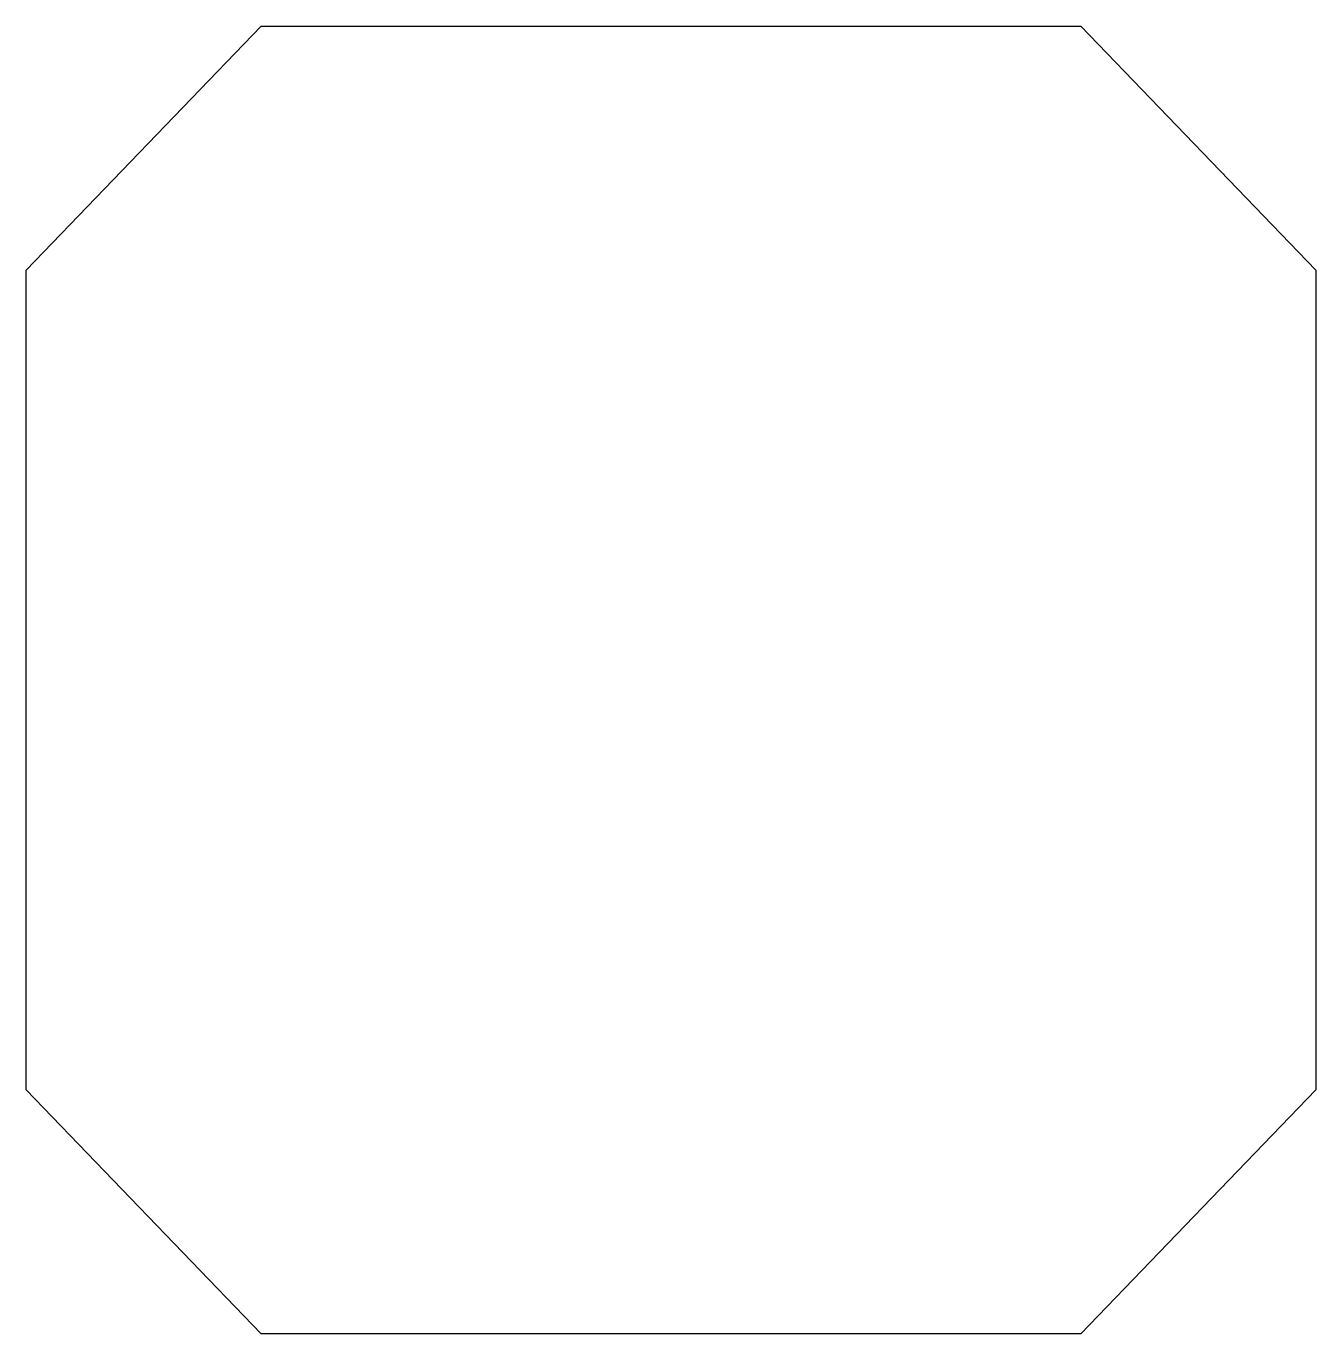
# Model space of a CAD drawing. Header units: millimetres. Extents: x -8.8 to 8.8, y -9 to 9.
import ezdxf

# ---------------------------------------------------------------- set-up
doc = ezdxf.new("R2010")
doc.units = ezdxf.units.MM
doc.layers.add('Sketch', color=7, linetype='CONTINUOUS')

msp = doc.modelspace()

# ---------------------------------------------------------------- linework, layer by layer
at = {"layer": 'Sketch'}
for p, q in [((-8.85, 5.625), (-5.625, 8.975)), ((-5.625, 8.975), (5.625, 8.975)), ((5.625, 8.975), (8.85, 5.625)), ((-8.85, -5.625), (-8.85, 5.625)), ((8.85, 5.625), (8.85, -5.625)), ((-5.625, -8.975), (-8.85, -5.625)), ((8.85, -5.625), (5.625, -8.975)), ((5.625, -8.975), (-5.625, -8.975))]:
    msp.add_line(p, q, dxfattribs=at)

doc.saveas('drawing.dxf')
